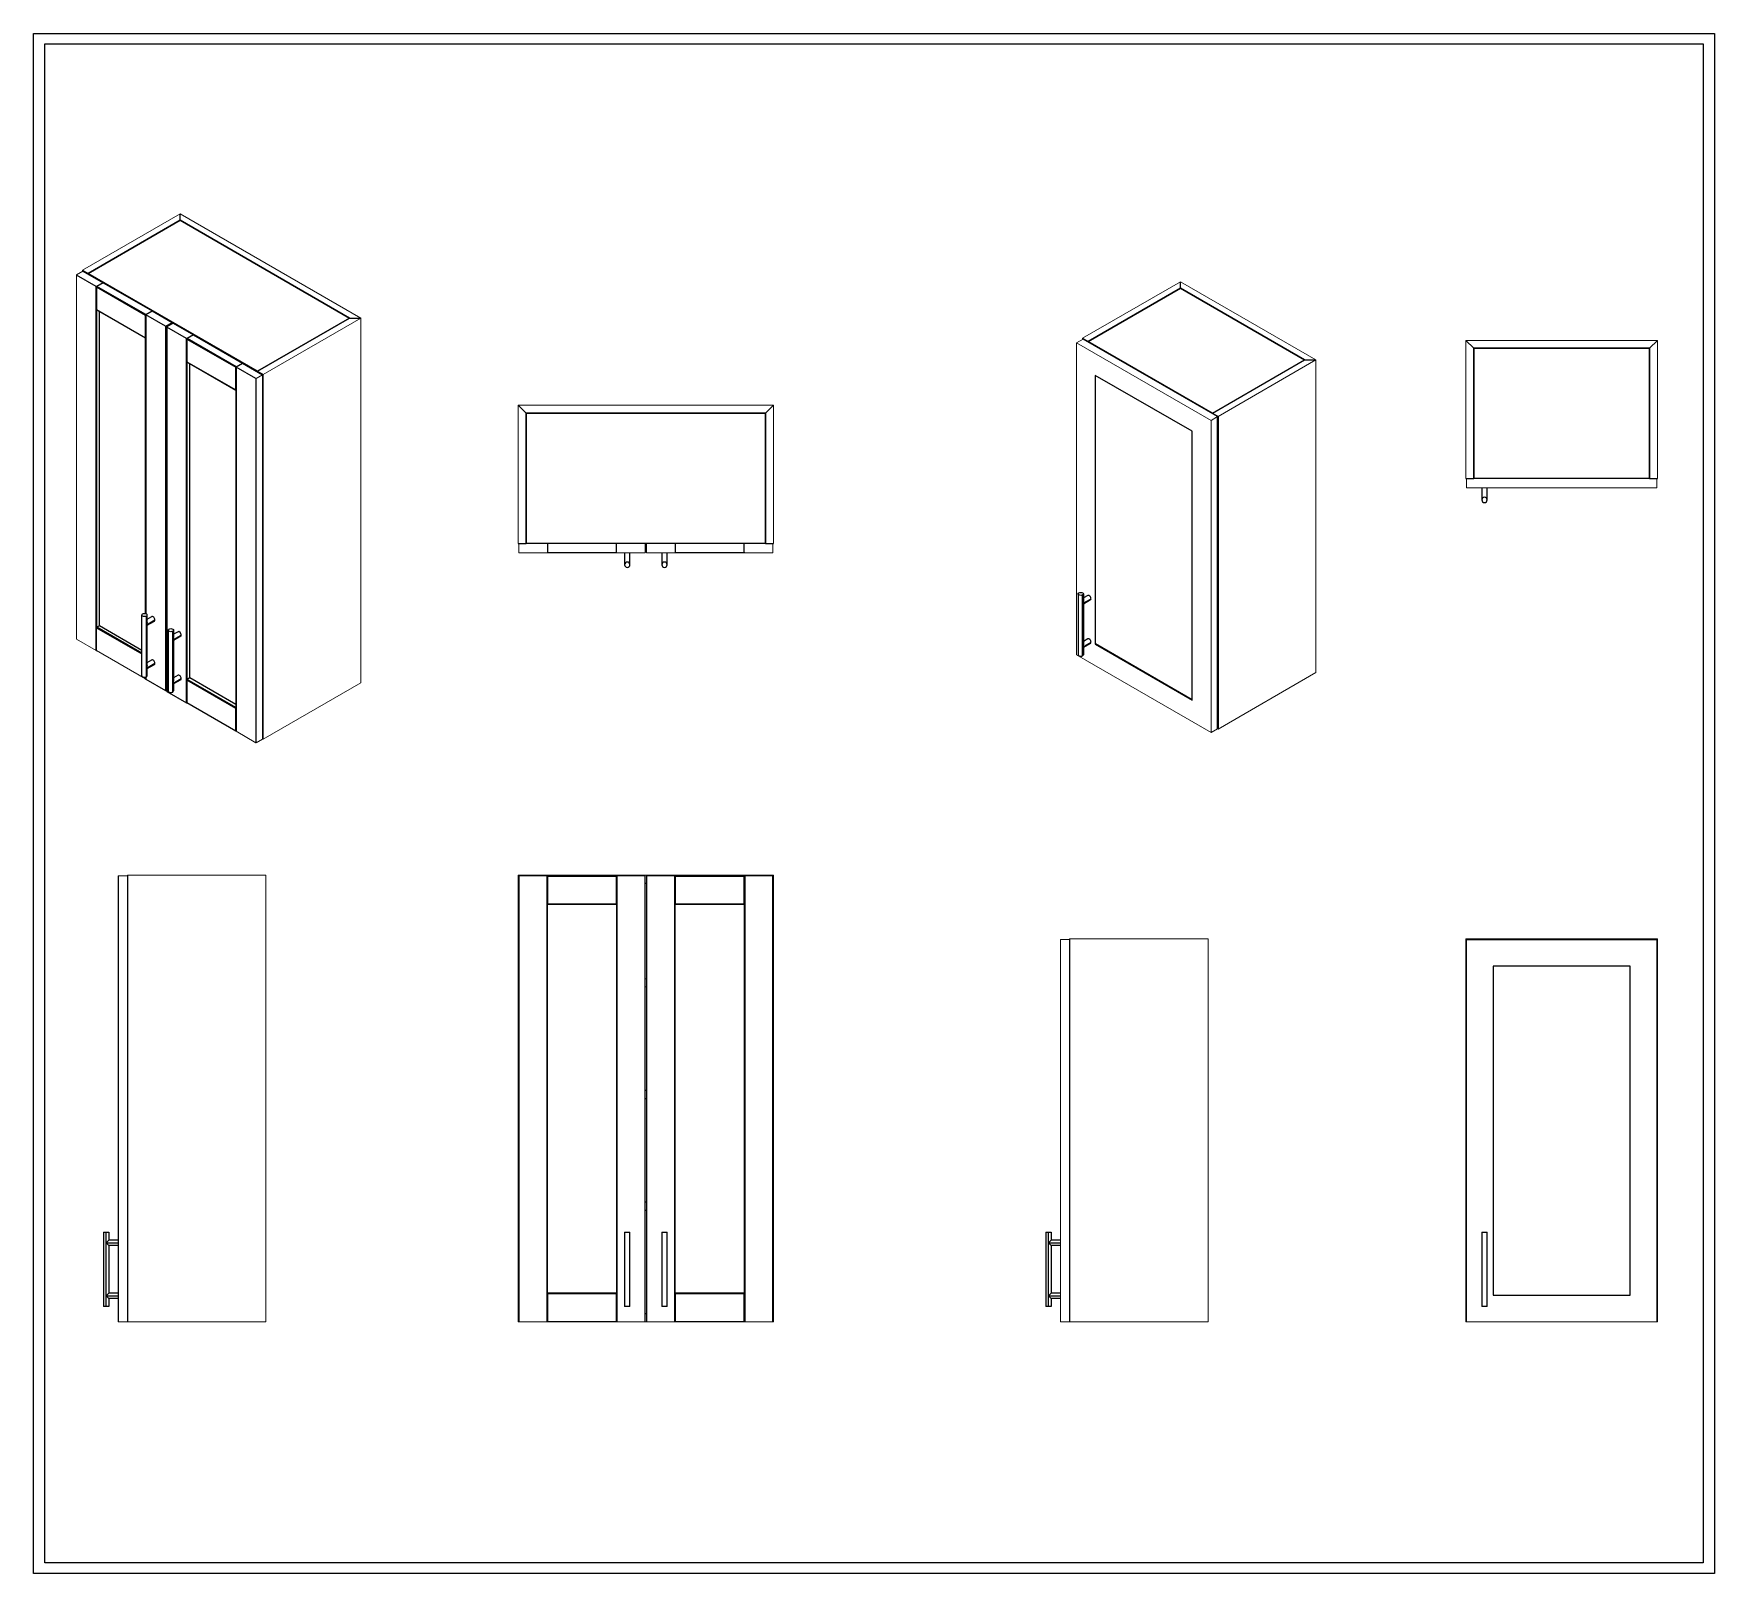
# Paper-space layout 'Projects1200x1100' of a CAD drawing. Header units: inches. Extents: x 55.011 to 55.328, y 90.128 to 90.419.
# The model-space entities are those that its viewports show. They can reach past a viewport. Long polylines and large blocks are cut down to what shows.
import ezdxf

# ---------------------------------------------------------------- set-up
doc = ezdxf.new("R2010")
doc.units = ezdxf.units.IN
doc.header["$MEASUREMENT"] = 0
doc.layers.add('001_Dark_1 20', color=7, linetype='Continuous', lineweight=0)
doc.layers.add('002_Medium_1 20', color=251, linetype='Continuous')
doc.layers.add('003_Light_1 30', color=253, linetype='Continuous')
doc.layers.add('02', color=251, linetype='Continuous', plot=False)
doc.layers.add('Rectang.', color=251, linetype='Continuous', plot=False)

msp = doc.modelspace()

# ---------------------------------------------------------------- linework, layer by layer
at = {"layer": '001_Dark_1 20', "extrusion": (5.55112e-17, 0.816497, 0.57735)}
for p, q in [((19.6842, 18.8321), (19.3778, 18.6552)), ((20.2499, 18.5055), (19.6842, 18.8321)), ((19.3591, 17.4993), (19.3591, 18.6407)), ((19.3595, 18.6412), (19.3793, 18.6526)), ((19.3595, 17.4988), (19.3595, 18.6402)), ((19.3778, 18.6518), (19.3778, 18.6552)), ((19.4426, 18.616), (19.4228, 18.6046)), ((19.4228, 18.6046), (19.4228, 18.6046)), ((19.4426, 18.616), (19.4426, 18.616)), ((19.5958, 18.5276), (19.5958, 18.5276)), ((19.6592, 18.491), (19.6394, 18.4796)), ((19.6423, 18.4779), (19.6621, 18.4893)), ((19.6592, 18.491), (19.6592, 18.4876)), ((19.9435, 18.3286), (20.2499, 18.5055)), ((20.2499, 18.5055), (20.2499, 17.3624)), ((19.7254, 18.4527), (19.7254, 18.4527)), ((19.8787, 18.3643), (19.8787, 18.3643)), ((19.942, 18.3277), (19.9222, 18.3163)), ((19.9435, 18.3286), (19.9435, 17.1855)), ((19.9205, 18.3163), (19.9205, 17.1749)), ((19.422, 17.5349), (19.422, 17.4637)), ((19.3595, 17.4988), (19.4211, 17.4632)), ((19.422, 17.4637), (19.5752, 17.3753)), ((19.4222, 17.4632), (19.5754, 17.3747)), ((19.9435, 17.1855), (20.2499, 17.3624)), ((19.7048, 17.3004), (19.858, 17.212)), ((19.7051, 17.2999), (19.8583, 17.2114)), ((19.8589, 17.2105), (19.9205, 17.1749)), ((19.9222, 17.1749), (19.942, 17.1863)), ((19.9435, 17.1855), (19.942, 17.1863))]:
    msp.add_line(p, q, dxfattribs=at)
at = {"layer": '001_Dark_1 20', "extrusion": (0, 0.816497, 0.57735)}
for p, q in [((22.8167, 18.6192), (22.5103, 18.4423)), ((23.241, 18.3743), (22.8167, 18.6192)), ((22.4911, 18.4279), (22.5118, 18.4398)), ((22.4911, 17.4498), (22.4911, 18.4279)), ((22.4911, 18.4279), (22.9125, 18.1846)), ((22.5103, 18.4389), (22.5103, 18.4423)), ((22.5103, 18.4423), (22.528, 18.4321)), ((22.528, 18.4321), (22.528, 18.4304)), ((22.528, 18.4321), (22.528, 18.4304)), ((23.2056, 18.3743), (22.9169, 18.2076)), ((22.9346, 18.1974), (23.241, 18.3743)), ((23.241, 18.3743), (23.241, 17.3945)), ((22.9331, 18.1965), (22.9125, 18.1846)), ((22.9125, 18.1846), (22.9125, 17.2065)), ((22.9169, 18.2059), (22.9169, 18.2076)), ((22.9169, 18.2076), (22.9346, 18.1974)), ((22.9169, 18.2059), (22.9169, 18.2076)), ((22.9125, 17.2065), (22.4911, 17.4498)), ((22.9346, 17.2176), (23.241, 17.3945)), ((22.9331, 17.2184), (22.9125, 17.2065)), ((22.9346, 17.2176), (22.9331, 17.2184))]:
    msp.add_line(p, q, dxfattribs=at)
at = {"layer": '001_Dark_1 20'}
for p, q in [((23.7106, 18.4356), (23.7106, 18.0023)), ((24.3106, 18.4356), (23.7106, 18.4356)), ((24.3106, 18.0023), (24.3106, 18.4356)), ((20.7425, 18.2325), (20.7425, 17.7992)), ((21.5425, 18.2325), (20.7425, 18.2325)), ((21.5425, 17.7992), (21.5425, 18.2325)), ((23.7127, 17.9731), (23.7127, 18.0023)), ((23.7127, 17.9731), (24.3086, 17.9731)), ((24.3086, 18.0023), (24.3086, 17.9731)), ((20.7446, 17.7712), (20.7446, 17.7992)), ((21.5404, 17.7992), (21.5404, 17.7712)), ((20.8329, 17.77), (20.7457, 17.77)), ((21.0508, 17.7712), (20.8341, 17.7712)), ((20.8341, 17.77), (20.8341, 17.7712)), ((20.8341, 17.77), (21.0508, 17.77)), ((21.0508, 17.7712), (21.0508, 17.77)), ((21.1392, 17.77), (21.052, 17.77)), ((21.2329, 17.77), (21.1457, 17.77)), ((21.2341, 17.77), (21.2341, 17.7712)), ((21.4508, 17.7712), (21.2341, 17.7712)), ((21.2341, 17.77), (21.4508, 17.77)), ((21.4508, 17.7712), (21.4508, 17.77)), ((21.5392, 17.77), (21.452, 17.77))]:
    msp.add_line(p, q, dxfattribs=at)
at = {"layer": '001_Dark_1 20', "extrusion": (0, 1, 0)}
for p, q in [((19.4897, 16.7579), (19.4897, 15.36)), ((19.4897, 16.7579), (19.4909, 16.7579)), ((19.4897, 16.7579), (19.4897, 15.36)), ((19.5189, 16.7579), (19.4909, 16.7579)), ((19.5189, 16.76), (19.9522, 16.76)), ((19.9522, 16.76), (19.9522, 15.36)), ((20.7425, 15.36), (20.7425, 16.76)), ((20.7425, 16.76), (20.7675, 16.76)), ((20.7425, 16.76), (20.7425, 15.36)), ((20.7446, 16.76), (20.7425, 16.76)), ((20.7457, 16.76), (20.7446, 16.76)), ((20.7457, 16.76), (20.8329, 16.76)), ((21.5175, 16.76), (20.7675, 16.76)), ((20.8329, 16.7579), (20.8341, 16.7579)), ((20.8341, 16.76), (21.0508, 16.76)), ((20.8341, 16.7568), (20.8341, 16.7579)), ((21.052, 16.76), (21.1392, 16.76)), ((21.1404, 16.76), (21.1446, 16.76)), ((21.1457, 16.76), (21.2329, 16.76)), ((21.2341, 16.76), (21.4508, 16.76)), ((21.452, 16.76), (21.5392, 16.76)), ((21.5175, 16.76), (21.5425, 16.76)), ((21.5404, 16.76), (21.5392, 16.76)), ((21.5425, 16.76), (21.5404, 16.76)), ((21.5425, 16.76), (21.5425, 15.36)), ((20.8341, 16.735), (20.8341, 16.735)), ((21.0508, 16.735), (21.0508, 16.735)), ((21.2341, 16.735), (21.2341, 16.735)), ((21.4508, 16.735), (21.4508, 16.735)), ((21.4508, 16.6696), (21.4508, 16.6684)), ((22.4407, 16.5579), (22.4407, 15.36)), ((22.4698, 16.5579), (22.4407, 16.5579)), ((22.4698, 16.56), (22.9032, 16.56)), ((22.9032, 16.56), (22.9032, 15.36)), ((23.7106, 15.36), (23.7106, 16.56)), ((23.7106, 16.56), (23.7356, 16.56)), ((23.7106, 16.56), (23.7106, 15.36)), ((24.2856, 16.56), (23.7356, 16.56)), ((23.7356, 16.56), (23.7356, 16.5579)), ((23.7356, 16.56), (23.7356, 16.5579)), ((24.2856, 16.5579), (24.2856, 16.56)), ((24.2856, 16.56), (24.3106, 16.56)), ((24.2856, 16.5579), (24.2856, 16.56)), ((24.3106, 16.56), (24.3106, 15.36)), ((21.1446, 16.435), (21.1404, 16.435)), ((21.2341, 16.435), (21.2341, 16.435)), ((21.4508, 16.435), (21.4508, 16.435)), ((21.1404, 16.41), (21.1446, 16.41)), ((21.2341, 16.41), (21.2341, 16.41)), ((21.4508, 16.41), (21.4508, 16.41)), ((20.8341, 15.385), (20.8341, 15.385)), ((21.0508, 15.385), (21.0508, 15.385)), ((21.2341, 15.385), (21.2341, 15.385)), ((21.4508, 15.385), (21.4508, 15.385)), ((19.4909, 15.36), (19.4897, 15.36)), ((19.4909, 15.36), (19.5189, 15.36)), ((19.5189, 15.36), (19.9522, 15.36)), ((20.7446, 15.36), (20.7425, 15.36)), ((20.7457, 15.36), (20.7446, 15.36)), ((20.7457, 15.36), (20.8329, 15.36)), ((20.8341, 15.36), (20.8329, 15.36)), ((20.8341, 15.36), (20.8341, 15.3612)), ((20.8341, 15.36), (21.0508, 15.36)), ((20.8341, 15.36), (20.8341, 15.36)), ((21.0508, 15.3612), (21.0508, 15.36)), ((21.0508, 15.36), (21.0508, 15.36)), ((21.052, 15.36), (21.0508, 15.36)), ((21.052, 15.36), (21.1392, 15.36)), ((21.1404, 15.36), (21.1392, 15.36)), ((21.1404, 15.36), (21.1446, 15.36)), ((21.1457, 15.36), (21.1446, 15.36)), ((21.1457, 15.36), (21.2329, 15.36)), ((21.2341, 15.36), (21.2329, 15.36)), ((21.2341, 15.3612), (21.4508, 15.3612)), ((21.2341, 15.36), (21.2341, 15.3612)), ((21.2341, 15.36), (21.2341, 15.36)), ((21.2341, 15.36), (21.4508, 15.36)), ((21.4508, 15.3612), (21.4508, 15.36)), ((21.452, 15.36), (21.4508, 15.36)), ((21.4508, 15.36), (21.4508, 15.36)), ((21.452, 15.36), (21.5392, 15.36)), ((21.5404, 15.36), (21.5392, 15.36)), ((21.5425, 15.36), (21.5404, 15.36)), ((22.4698, 15.36), (22.4407, 15.36)), ((22.4698, 15.36), (22.9032, 15.36)), ((23.7127, 15.36), (23.7106, 15.36)), ((24.3086, 15.36), (23.7127, 15.36)), ((24.3106, 15.36), (24.3086, 15.36))]:
    msp.add_line(p, q, dxfattribs=at)
at = {"layer": '001_Dark_1 20'}
for centre, start, end in [((20.7457, 17.7712), 180, 270), ((20.8329, 17.7712), 270, 0), ((21.052, 17.7712), 180, 270), ((21.1392, 17.7712), 270, 0), ((21.1457, 17.7712), 180, 270), ((21.2329, 17.7712), 270, 0), ((21.452, 17.7712), 180, 270), ((21.5392, 17.7712), 270, 0)]:
    msp.add_arc(centre, 0.0012, start, end, dxfattribs=at)
at = {"layer": '001_Dark_1 20', "extrusion": (0, 0, -1)}
msp.add_ellipse((19.3603, 18.6407), major_axis=(-0.0012, 0), ratio=0.57735, start_param=-0.785398, end_param=0.785398, dxfattribs=at)
at = {"layer": '001_Dark_1 20'}
for centre, major_axis, start_param, end_param in [((19.4228, 18.6036), (-0.0006, -0.00104), -2.356194, -0.785398), ((19.7057, 18.3692), (-0.0006, -0.00104), -0.785398, 0), ((19.3603, 17.4993), (-0.0012, 0), 0, 0.785398), ((19.422, 17.4637), (0.0012, 0), -2.356194, -1.212477), ((19.4228, 17.4642), (-0.0006, -0.00104), -0.785398, 0), ((19.8597, 17.211), (-0.0012, 0), 0, 0.785398), ((19.9214, 17.1754), (0.0012, 0), -2.356194, -0.785398)]:
    msp.add_ellipse(centre, major_axis=major_axis, ratio=0.57735, start_param=start_param, end_param=end_param, dxfattribs=at)
at = {"layer": '001_Dark_1 20', "extrusion": (1.06242e-16, -1.11022e-16, -1)}
msp.add_ellipse((19.6385, 18.4801), major_axis=(-0.0012, 0), ratio=0.57735, start_param=-2.356194, end_param=-0.785398, dxfattribs=at)
at = {"layer": '001_Dark_1 20', "extrusion": (-2.7613e-17, 1.11022e-16, -1)}
msp.add_ellipse((19.6432, 18.4774), major_axis=(-0.0012, 0), ratio=0.57735, start_param=-0.785398, end_param=0.785398, dxfattribs=at)
at = {"layer": '001_Dark_1 20', "extrusion": (-1.88578e-16, 1.72974e-16, -1)}
msp.add_ellipse((19.8589, 18.2807), major_axis=(-0.0006, -0.00104), ratio=0.57735, start_param=-0.373569, end_param=0.785398, dxfattribs=at)
at = {"layer": '001_Dark_1 20', "extrusion": (-5.06508e-18, 5.55112e-17, -1)}
msp.add_ellipse((19.9214, 18.3168), major_axis=(-0.0012, 0), ratio=0.57735, start_param=-2.356194, end_param=-0.785398, dxfattribs=at)
at = {"layer": '001_Dark_1 20', "extrusion": (-8.87111e-17, 1.79415e-16, -1)}
msp.add_ellipse((19.8589, 17.2836), major_axis=(0.0006, 0.00104), ratio=0.57735, start_param=-2.356194, end_param=-1.197227, dxfattribs=at)
at = {"layer": '001_Dark_1 20', "extrusion": (-2.84726e-16, 2.28485e-16, -1)}
msp.add_ellipse((19.8589, 17.2124), major_axis=(-0.0006, -0.00104), ratio=0.57735, start_param=-0.373569, end_param=0.785398, dxfattribs=at)
at = {"layer": '002_Medium_1 20', "extrusion": (5.55112e-17, 0.816497, 0.57735)}
for p, q in [((19.7057, 17.373), (19.7057, 18.3678)), ((19.7137, 17.3777), (19.7137, 18.3632)), ((19.422, 17.5349), (19.5639, 17.4529)), ((19.4308, 17.541), (19.4228, 17.5364)), ((19.5639, 17.4549), (19.4228, 17.5364)), ((19.5639, 17.4641), (19.4308, 17.541)), ((19.5639, 17.3845), (19.5639, 17.575)), ((19.5781, 17.5444), (19.5781, 17.5716)), ((19.5781, 17.5444), (19.6047, 17.5597)), ((19.5806, 17.543), (19.5781, 17.5444)), ((19.5781, 17.4083), (19.5781, 17.5444)), ((19.5806, 17.5526), (19.5806, 17.575)), ((19.5806, 17.5622), (19.5946, 17.5703)), ((19.5806, 17.543), (19.6029, 17.5559)), ((19.5806, 17.4165), (19.5806, 17.543)), ((19.6464, 17.5274), (19.6464, 17.3369)), ((19.6606, 17.4968), (19.6606, 17.524)), ((19.6606, 17.4968), (19.6872, 17.5121)), ((19.6631, 17.4953), (19.6606, 17.4968)), ((19.6606, 17.3607), (19.6606, 17.4968)), ((19.6631, 17.5274), (19.6631, 17.505)), ((19.6771, 17.5227), (19.6631, 17.5146)), ((19.6854, 17.5082), (19.6631, 17.4953)), ((19.6631, 17.4953), (19.6631, 17.3689)), ((19.5806, 17.4261), (19.5946, 17.4342)), ((19.5752, 17.3753), (19.5752, 17.38)), ((19.5757, 17.3743), (19.5757, 17.3801)), ((19.5761, 17.3802), (19.5761, 17.3738)), ((19.5761, 17.3738), (19.6377, 17.3382)), ((19.5781, 17.4083), (19.6047, 17.4236)), ((19.5806, 17.4069), (19.5781, 17.4083)), ((19.5781, 17.3811), (19.5781, 17.4083)), ((19.5806, 17.4069), (19.6029, 17.4198)), ((19.5806, 17.3845), (19.5806, 17.4069)), ((19.6606, 17.3607), (19.6872, 17.376)), ((19.6771, 17.3866), (19.6631, 17.3785)), ((19.7137, 17.3777), (19.7057, 17.3731)), ((19.8585, 17.2848), (19.7057, 17.3731)), ((19.8585, 17.294), (19.7137, 17.3777)), ((19.6394, 17.3382), (19.642, 17.3397)), ((19.6423, 17.3355), (19.704, 17.2999)), ((19.6631, 17.3593), (19.6606, 17.3607)), ((19.6606, 17.3335), (19.6606, 17.3607)), ((19.6854, 17.3722), (19.6631, 17.3593)), ((19.6631, 17.3593), (19.6631, 17.3369)), ((19.7048, 17.3716), (19.858, 17.2831)), ((19.7048, 17.3716), (19.7048, 17.3004))]:
    msp.add_line(p, q, dxfattribs=at)
at = {"layer": '002_Medium_1 20', "extrusion": (0, 0.816497, 0.57735)}
for p, q in [((22.8535, 18.1506), (22.5501, 18.3258)), ((22.5501, 18.3258), (22.5501, 17.4838)), ((22.5509, 17.4843), (22.5509, 18.3253)), ((22.8535, 17.3086), (22.8535, 18.1506)), ((22.4961, 17.6411), (22.4961, 17.4506)), ((22.5103, 17.6105), (22.5103, 17.6377)), ((22.5127, 17.6411), (22.5127, 17.6187)), ((22.5267, 17.6364), (22.5127, 17.6284)), ((22.5103, 17.6105), (22.5368, 17.6258)), ((22.5127, 17.6091), (22.5103, 17.6105)), ((22.5103, 17.4744), (22.5103, 17.6105)), ((22.5351, 17.622), (22.5127, 17.6091)), ((22.5127, 17.6091), (22.5127, 17.4826)), ((22.5103, 17.4744), (22.5368, 17.4897)), ((22.5267, 17.5004), (22.5127, 17.4923)), ((22.5351, 17.4859), (22.5127, 17.473)), ((22.5509, 17.4843), (22.5501, 17.4838)), ((22.5501, 17.4838), (22.8535, 17.3086)), ((22.8535, 17.3095), (22.5509, 17.4843)), ((22.5127, 17.473), (22.5103, 17.4744)), ((22.5103, 17.4472), (22.5103, 17.4744)), ((22.5127, 17.473), (22.5127, 17.4506))]:
    msp.add_line(p, q, dxfattribs=at)
at = {"layer": '002_Medium_1 20'}
for p, q in [((23.7606, 17.9731), (23.7606, 17.9356)), ((23.7773, 17.9356), (23.7773, 17.9731)), ((21.0758, 17.77), (21.0758, 17.7325)), ((21.0925, 17.7325), (21.0925, 17.77)), ((21.1925, 17.77), (21.1925, 17.7325)), ((21.2091, 17.7325), (21.2091, 17.77))]:
    msp.add_line(p, q, dxfattribs=at)
at = {"layer": '002_Medium_1 20', "extrusion": (0, 1, 0)}
for p, q in [((20.8329, 15.36), (20.8329, 16.7579)), ((20.8341, 15.36), (20.8341, 16.7579)), ((20.8341, 16.7568), (20.8341, 16.6696)), ((21.0508, 16.7579), (21.0508, 15.36)), ((21.0508, 16.6696), (21.0508, 16.7568)), ((21.052, 16.7579), (21.052, 15.36)), ((20.8341, 16.6696), (21.0508, 16.6696)), ((20.8341, 16.6684), (20.8341, 16.6696)), ((20.8341, 16.6684), (21.0508, 16.6684)), ((20.8341, 15.4496), (20.8341, 16.6684)), ((20.8341, 16.6684), (21.0508, 16.6684)), ((21.0508, 16.6696), (21.0508, 16.6684)), ((21.0508, 16.6684), (21.0508, 15.4496)), ((21.2341, 16.6696), (21.4508, 16.6696)), ((21.2341, 16.6684), (21.2341, 16.6696)), ((21.2341, 15.4496), (21.2341, 16.6684)), ((21.2341, 16.6684), (21.4508, 16.6684)), ((21.2341, 16.6684), (21.4508, 16.6684)), ((21.4508, 16.6684), (21.4508, 15.4496)), ((20.8341, 16.435), (20.8341, 16.435)), ((21.0508, 16.435), (21.0508, 16.435)), ((20.8341, 16.41), (20.8341, 16.41)), ((21.0508, 16.41), (21.0508, 16.41)), ((20.8341, 16.085), (20.8341, 16.085)), ((20.8341, 16.06), (20.8341, 16.06)), ((21.0508, 16.085), (21.0508, 16.085)), ((21.0508, 16.06), (21.0508, 16.06)), ((21.4508, 16.085), (21.4508, 16.085)), ((21.4508, 16.06), (21.4508, 16.06)), ((20.8341, 15.735), (20.8341, 15.735)), ((20.8341, 15.71), (20.8341, 15.71)), ((21.0508, 15.735), (21.0508, 15.735)), ((21.0508, 15.71), (21.0508, 15.71)), ((21.1446, 15.735), (21.1404, 15.735)), ((21.1404, 15.71), (21.1446, 15.71)), ((21.2341, 15.735), (21.2341, 15.735)), ((21.2341, 15.71), (21.2341, 15.71)), ((21.4508, 15.735), (21.4508, 15.735)), ((21.4508, 15.71), (21.4508, 15.71)), ((19.4439, 15.6413), (19.4522, 15.6413)), ((19.4439, 15.6413), (19.4439, 15.4079)), ((19.4522, 15.6079), (19.4522, 15.6413)), ((19.4522, 15.6413), (19.4605, 15.6413)), ((19.4605, 15.6413), (19.4605, 15.6163)), ((21.0758, 15.6413), (21.0758, 15.6079)), ((21.0758, 15.6413), (21.0925, 15.6413)), ((21.0925, 15.6079), (21.0925, 15.6413)), ((21.1925, 15.6413), (21.1925, 15.6079)), ((21.1925, 15.6413), (21.2091, 15.6413)), ((21.2091, 15.6079), (21.2091, 15.6413)), ((22.3948, 15.6413), (22.4032, 15.6413)), ((22.3948, 15.6413), (22.3948, 15.4079)), ((22.4032, 15.6079), (22.4032, 15.6413)), ((22.4032, 15.6413), (22.4115, 15.6413)), ((22.4115, 15.6413), (22.4115, 15.6163)), ((23.7606, 15.6413), (23.7606, 15.6079)), ((23.7606, 15.6413), (23.7773, 15.6413)), ((23.7773, 15.6079), (23.7773, 15.6413)), ((19.4522, 15.6079), (19.4605, 15.6163)), ((19.4522, 15.6079), (19.4897, 15.6079)), ((19.4605, 15.5996), (19.4522, 15.6079)), ((19.4522, 15.4413), (19.4522, 15.6079)), ((19.4897, 15.6163), (19.4605, 15.6163)), ((19.4897, 15.5996), (19.4605, 15.5996)), ((19.4605, 15.5996), (19.4605, 15.4496)), ((21.0758, 15.6079), (21.0758, 15.4413)), ((21.0925, 15.4413), (21.0925, 15.6079)), ((21.1925, 15.6079), (21.1925, 15.4413)), ((21.2091, 15.4413), (21.2091, 15.6079)), ((22.4032, 15.6079), (22.4115, 15.6163)), ((22.4032, 15.6079), (22.4407, 15.6079)), ((22.4115, 15.5996), (22.4032, 15.6079)), ((22.4032, 15.4413), (22.4032, 15.6079)), ((22.4407, 15.6163), (22.4115, 15.6163)), ((22.4407, 15.5996), (22.4115, 15.5996)), ((22.4115, 15.5996), (22.4115, 15.4496)), ((23.7606, 15.6079), (23.7606, 15.4413)), ((23.7773, 15.4413), (23.7773, 15.6079)), ((19.4522, 15.4413), (19.4605, 15.4496)), ((19.4522, 15.4413), (19.4897, 15.4413)), ((19.4605, 15.4329), (19.4522, 15.4413)), ((19.4522, 15.4079), (19.4522, 15.4413)), ((19.4897, 15.4496), (19.4605, 15.4496)), ((19.4897, 15.4329), (19.4605, 15.4329)), ((19.4605, 15.4329), (19.4605, 15.4079)), ((21.0508, 15.4496), (20.8341, 15.4496)), ((20.8341, 15.4484), (20.8341, 15.4496)), ((21.0508, 15.4496), (20.8341, 15.4496)), ((20.8341, 15.4484), (21.0508, 15.4484)), ((20.8341, 15.4484), (20.8341, 15.3612)), ((21.0508, 15.4496), (21.0508, 15.4484)), ((21.0508, 15.3612), (21.0508, 15.4484)), ((21.0758, 15.4413), (21.0758, 15.4079)), ((21.0925, 15.4079), (21.0925, 15.4413)), ((21.1925, 15.4413), (21.1925, 15.4079)), ((21.2091, 15.4079), (21.2091, 15.4413)), ((21.4508, 15.4496), (21.2341, 15.4496)), ((21.2341, 15.4484), (21.2341, 15.4496)), ((21.4508, 15.4496), (21.2341, 15.4496)), ((21.2341, 15.4484), (21.4508, 15.4484)), ((21.2341, 15.4484), (21.2341, 15.3612)), ((21.4508, 15.4496), (21.4508, 15.4484)), ((21.4508, 15.3612), (21.4508, 15.4484)), ((22.4032, 15.4413), (22.4115, 15.4496)), ((22.4032, 15.4413), (22.4407, 15.4413)), ((22.4115, 15.4329), (22.4032, 15.4413)), ((22.4032, 15.4079), (22.4032, 15.4413)), ((22.4407, 15.4496), (22.4115, 15.4496)), ((22.4407, 15.4329), (22.4115, 15.4329)), ((22.4115, 15.4329), (22.4115, 15.4079)), ((23.7606, 15.4413), (23.7606, 15.4079)), ((23.7773, 15.4079), (23.7773, 15.4413)), ((19.4522, 15.4079), (19.4439, 15.4079)), ((19.4605, 15.4079), (19.4522, 15.4079)), ((21.0925, 15.4079), (21.0758, 15.4079)), ((21.2091, 15.4079), (21.1925, 15.4079)), ((22.4032, 15.4079), (22.3948, 15.4079)), ((22.4115, 15.4079), (22.4032, 15.4079)), ((23.7773, 15.4079), (23.7606, 15.4079))]:
    msp.add_line(p, q, dxfattribs=at)
at = {"layer": '002_Medium_1 20'}
for centre, start, end in [((23.769, 17.9356), 0, 180), ((23.769, 17.9356), 180, 0), ((21.0841, 17.7325), 0, 180), ((21.0841, 17.7325), 180, 0), ((21.2008, 17.7325), 0, 180), ((21.2008, 17.7325), 180, 0)]:
    msp.add_arc(centre, 0.00833, start, end, dxfattribs=at)
at = {"layer": '002_Medium_1 20', "extrusion": (-3.46425e-17, 2.22045e-16, -1)}
for major_axis in [(-0.00833, 0), (0.00833, 0)]:
    msp.add_ellipse((22.5044, 17.6411), major_axis=major_axis, ratio=0.57735, start_param=-2.356194, end_param=0.785398, dxfattribs=at)
at = {"layer": '002_Medium_1 20'}
for centre, major_axis, start_param, end_param in [((22.5309, 17.6292), (-0.00417, 0.00722), -2.356194, 0), ((22.5309, 17.6292), (0.00417, -0.00722), 0, 0.785398), ((19.4228, 17.5354), (-0.0006, -0.00104), -2.356194, -0.785398), ((19.5988, 17.5631), (-0.00417, 0.00722), -2.356194, 0), ((19.5988, 17.5631), (0.00417, -0.00722), 0, 0.785398), ((19.6813, 17.5155), (-0.00417, 0.00722), -2.356194, 0), ((19.6813, 17.5155), (0.00417, -0.00722), 0, 0.785398), ((22.5309, 17.4931), (-0.00417, 0.00722), -2.356194, 0), ((22.5309, 17.4931), (0.00417, -0.00722), 0, 0.785398), ((19.5988, 17.427), (-0.00417, 0.00722), -2.356194, 0), ((22.5044, 17.4506), (-0.00833, 0), 0, 2.356194), ((22.5044, 17.4506), (0.00833, 0), -0.785398, 0), ((19.5722, 17.3845), (-0.00833, 0), 0, 2.356194), ((19.5769, 17.3743), (-0.0012, 0), 0, 0.785398), ((19.5722, 17.3845), (0.00833, 0), -0.785398, 0), ((19.5988, 17.427), (0.00417, -0.00722), 0, 0.785398), ((19.6813, 17.3794), (-0.00417, 0.00722), -2.356194, 0), ((19.6813, 17.3794), (0.00417, -0.00722), 0, 0.785398), ((19.7057, 17.3721), (-0.0006, -0.00104), -2.356194, -0.785398), ((19.6385, 17.3387), (0.0012, 0), -2.356194, -0.785398), ((19.6432, 17.336), (-0.0012, 0), 0, 0.785398), ((19.6547, 17.3369), (-0.00833, 0), 0, 2.356194), ((19.6547, 17.3369), (0.00833, 0), -0.785398, 0), ((19.7048, 17.3004), (0.0012, 0), -2.356194, -1.212477), ((19.7057, 17.3009), (-0.0006, -0.00104), -0.785398, 0)]:
    msp.add_ellipse(centre, major_axis=major_axis, ratio=0.57735, start_param=start_param, end_param=end_param, dxfattribs=at)
at = {"layer": '002_Medium_1 20', "extrusion": (-5.55112e-17, -9.61481e-17, -1)}
msp.add_ellipse((22.5044, 17.6139), major_axis=(-0.0059, -0.0102), ratio=0.57735, start_param=3.926991, end_param=4.712389, dxfattribs=at)
at = {"layer": '002_Medium_1 20', "extrusion": (2.08687e-17, -3.22258e-30, -1)}
msp.add_ellipse((19.5722, 17.575), major_axis=(-0.00833, 0), ratio=0.57735, start_param=-2.356194, end_param=0.785398, dxfattribs=at)
at = {"layer": '002_Medium_1 20', "extrusion": (-5.06672e-17, -2.22045e-16, -1)}
msp.add_ellipse((19.5722, 17.575), major_axis=(0.00833, 0), ratio=0.57735, start_param=-2.356194, end_param=0.785398, dxfattribs=at)
at = {"layer": '002_Medium_1 20', "extrusion": (1.31341e-16, 1.16467e-16, -1)}
msp.add_ellipse((19.5722, 17.5478), major_axis=(-0.0059, -0.0102), ratio=0.57735, start_param=3.926991, end_param=4.712389, dxfattribs=at)
at = {"layer": '002_Medium_1 20', "extrusion": (2.08687e-17, -3.22489e-30, -1)}
msp.add_ellipse((19.6547, 17.5274), major_axis=(-0.00833, 0), ratio=0.57735, start_param=-2.356194, end_param=0.785398, dxfattribs=at)
at = {"layer": '002_Medium_1 20', "extrusion": (4.84396e-18, 1.11022e-16, -1)}
msp.add_ellipse((19.6547, 17.5274), major_axis=(0.00833, 0), ratio=0.57735, start_param=-2.356194, end_param=0.785398, dxfattribs=at)
at = {"layer": '002_Medium_1 20', "extrusion": (1.59096e-16, 1.64541e-16, -1)}
msp.add_ellipse((19.6547, 17.5002), major_axis=(-0.0059, -0.0102), ratio=0.57735, start_param=3.926991, end_param=4.712389, dxfattribs=at)
at = {"layer": '002_Medium_1 20', "extrusion": (-6.83926e-17, 1.03585e-16, -1)}
msp.add_ellipse((22.5044, 17.4778), major_axis=(-0.0059, -0.0102), ratio=0.57735, start_param=3.926991, end_param=4.712389, dxfattribs=at)
at = {"layer": '002_Medium_1 20', "extrusion": (-5.72369e-17, 2.89441e-16, -1)}
msp.add_ellipse((19.576, 17.3757), major_axis=(-0.0006, -0.00104), ratio=0.57735, start_param=-0.373569, end_param=0.785398, dxfattribs=at)
at = {"layer": '002_Medium_1 20', "extrusion": (1.86852e-16, 2.12615e-16, -1)}
msp.add_ellipse((19.5722, 17.4117), major_axis=(-0.0059, -0.0102), ratio=0.57735, start_param=3.926991, end_param=4.712389, dxfattribs=at)
at = {"layer": '002_Medium_1 20', "extrusion": (8.32667e-17, 1.44222e-16, -1)}
msp.add_ellipse((19.6547, 17.3641), major_axis=(-0.0059, -0.0102), ratio=0.57735, start_param=3.926991, end_param=4.712389, dxfattribs=at)
at = {"layer": '003_Light_1 30', "extrusion": (5.55112e-17, 0.816497, 0.57735)}
for p, q in [((19.3955, 18.645), (19.6842, 18.8117)), ((19.6842, 18.8117), (19.3955, 18.645)), ((19.6842, 18.8117), (19.6842, 18.8321)), ((19.6842, 18.8117), (20.2145, 18.5055)), ((20.2145, 18.5055), (19.6842, 18.8117)), ((19.4211, 18.6046), (19.3595, 18.6402)), ((19.3778, 18.6552), (19.3955, 18.645)), ((19.3793, 18.6526), (19.4426, 18.616)), ((19.9258, 18.3388), (19.3955, 18.645)), ((19.3955, 18.645), (19.3955, 18.6432)), ((19.3955, 18.645), (19.3955, 18.6432)), ((19.4211, 17.4632), (19.4211, 18.6046)), ((19.422, 18.6031), (19.5752, 18.5147)), ((19.422, 18.6031), (19.422, 18.532)), ((19.4426, 18.616), (19.4228, 18.6046)), ((19.576, 18.5162), (19.4228, 18.6046)), ((19.4426, 18.616), (19.5958, 18.5276)), ((19.422, 18.532), (19.5752, 18.4435)), ((19.4222, 18.5314), (19.5754, 18.443)), ((19.4228, 17.5363), (19.4228, 18.5311)), ((19.4308, 17.541), (19.4308, 18.5265)), ((19.5752, 18.4435), (19.5752, 18.5147)), ((19.5757, 17.5794), (19.5757, 18.5157)), ((19.576, 18.5162), (19.5958, 18.5276)), ((19.5761, 18.5162), (19.5958, 18.5276)), ((19.5761, 18.5152), (19.5761, 17.5793)), ((19.6377, 18.4796), (19.5761, 18.5152)), ((19.5958, 18.5276), (19.6592, 18.491)), ((19.6377, 18.4796), (19.6377, 17.3382)), ((19.6394, 17.3382), (19.6394, 18.4796)), ((19.6621, 18.4893), (19.7254, 18.4527)), ((20.2145, 18.5055), (19.9258, 18.3388)), ((19.9258, 18.3388), (20.2145, 18.5055)), ((20.2145, 18.5055), (20.2499, 18.5055)), ((19.642, 18.4774), (19.642, 17.336)), ((19.6423, 17.3355), (19.6423, 18.4769)), ((19.704, 18.4413), (19.6423, 18.4769)), ((19.704, 17.2999), (19.704, 18.4413)), ((19.7048, 18.4398), (19.858, 18.3514)), ((19.7048, 18.4398), (19.7048, 18.3687)), ((19.7254, 18.4527), (19.7057, 18.4413)), ((19.7255, 18.4527), (19.7057, 18.4413)), ((19.7057, 18.4413), (19.7057, 18.4413)), ((19.8589, 18.3529), (19.7057, 18.4413)), ((19.7255, 18.4527), (19.8787, 18.3643)), ((19.7048, 18.3687), (19.858, 18.2802)), ((19.7051, 18.3681), (19.8583, 18.2797)), ((19.858, 18.2802), (19.858, 18.3514)), ((19.8585, 18.3524), (19.8585, 17.211)), ((19.8589, 18.3529), (19.8787, 18.3643)), ((19.8589, 18.3529), (19.8787, 18.3643)), ((19.8589, 18.3519), (19.8589, 17.2105)), ((19.9205, 18.3163), (19.8589, 18.3519)), ((19.8787, 18.3643), (19.942, 18.3277)), ((19.9258, 18.3371), (19.9258, 18.3388)), ((19.9258, 18.3388), (19.9435, 18.3286)), ((19.9258, 18.3371), (19.9258, 18.3388)), ((19.942, 18.3277), (19.942, 17.1863)), ((19.9222, 17.1749), (19.9222, 18.3163)), ((19.858, 17.212), (19.858, 17.2831))]:
    msp.add_line(p, q, dxfattribs=at)
at = {"layer": '003_Light_1 30', "extrusion": (0, 0.816497, 0.57735)}
for p, q in [((22.528, 18.4321), (22.8167, 18.5988)), ((22.8167, 18.5988), (22.528, 18.4321)), ((22.8167, 18.5988), (22.8167, 18.6192)), ((22.8167, 18.5988), (23.2056, 18.3743)), ((23.2056, 18.3743), (22.8167, 18.5988)), ((22.9331, 18.1965), (22.5118, 18.4398)), ((22.9169, 18.2076), (22.528, 18.4321)), ((22.9169, 18.2076), (23.2056, 18.3743)), ((23.2056, 18.3743), (23.241, 18.3743)), ((22.9331, 17.2184), (22.9331, 18.1965)), ((22.9346, 18.1974), (22.9346, 17.2176))]:
    msp.add_line(p, q, dxfattribs=at)
at = {"layer": '003_Light_1 30'}
for p, q in [((23.7356, 18.4106), (23.7106, 18.4356)), ((24.2856, 18.4106), (24.3106, 18.4356)), ((23.7356, 18.4106), (24.2856, 18.4106)), ((23.7356, 18.0023), (23.7356, 18.4106)), ((23.7356, 18.4106), (23.7356, 18.0023)), ((24.2856, 18.4106), (23.7356, 18.4106)), ((24.2856, 18.4106), (24.2856, 18.0023)), ((24.2856, 18.0023), (24.2856, 18.4106)), ((20.7675, 18.2075), (20.7425, 18.2325)), ((21.5175, 18.2075), (21.5425, 18.2325)), ((20.7675, 18.2075), (21.5175, 18.2075)), ((20.7675, 17.7992), (20.7675, 18.2075)), ((20.7675, 18.2075), (20.7675, 17.7992)), ((21.5175, 18.2075), (20.7675, 18.2075)), ((21.5175, 18.2075), (21.5175, 17.7992)), ((21.5175, 17.7992), (21.5175, 18.2075)), ((23.7106, 18.0023), (23.7356, 18.0023)), ((24.2856, 18.0023), (23.7356, 18.0023)), ((24.2856, 18.0023), (24.3106, 18.0023)), ((20.7425, 17.7992), (20.7675, 17.7992)), ((21.5175, 17.7992), (20.7675, 17.7992)), ((20.8341, 17.7992), (20.8341, 17.7712)), ((20.8341, 17.7992), (20.8341, 17.7712)), ((21.0508, 17.7712), (21.0508, 17.7992)), ((21.0508, 17.7712), (21.0508, 17.7992)), ((21.1404, 17.7992), (21.1404, 17.7712)), ((21.1446, 17.7712), (21.1446, 17.7992)), ((21.2341, 17.7992), (21.2341, 17.7712)), ((21.2341, 17.7992), (21.2341, 17.7712)), ((21.4508, 17.7712), (21.4508, 17.7992)), ((21.4508, 17.7712), (21.4508, 17.7992)), ((21.5175, 17.7992), (21.5425, 17.7992))]:
    msp.add_line(p, q, dxfattribs=at)
at = {"layer": '003_Light_1 30', "extrusion": (0, 1, 0)}
for p, q in [((19.4909, 15.36), (19.4909, 16.7579)), ((19.5189, 16.76), (19.5189, 15.36)), ((20.7446, 16.7579), (20.7446, 15.36)), ((20.7446, 16.7579), (20.7457, 16.7579)), ((20.7457, 15.36), (20.7457, 16.7579)), ((20.8329, 16.7579), (20.7457, 16.7579)), ((20.7675, 16.76), (20.7675, 16.7579)), ((20.7675, 16.76), (20.7675, 16.7579)), ((21.0508, 16.7579), (20.8341, 16.7579)), ((20.8341, 16.7568), (21.0508, 16.7568)), ((21.0508, 16.7579), (21.0508, 16.7568)), ((21.0508, 16.7579), (21.052, 16.7579)), ((21.1392, 16.7579), (21.052, 16.7579)), ((21.1392, 16.7579), (21.1392, 15.36)), ((21.1392, 16.7579), (21.1404, 16.7579)), ((21.1404, 15.36), (21.1404, 16.7579)), ((21.1446, 16.7579), (21.1446, 15.36)), ((21.1446, 16.7579), (21.1457, 16.7579)), ((21.1457, 15.36), (21.1457, 16.7579)), ((21.2329, 16.7579), (21.1457, 16.7579)), ((21.2329, 15.36), (21.2329, 16.7579)), ((21.2329, 16.7579), (21.2341, 16.7579)), ((21.2341, 15.36), (21.2341, 16.7579)), ((21.2341, 16.7568), (21.2341, 16.7579)), ((21.4508, 16.7579), (21.2341, 16.7579)), ((21.2341, 16.7568), (21.4508, 16.7568)), ((21.2341, 16.7568), (21.2341, 16.6696)), ((21.4508, 16.7579), (21.4508, 15.36)), ((21.4508, 16.7579), (21.452, 16.7579)), ((21.4508, 16.7579), (21.4508, 16.7568)), ((21.4508, 16.6696), (21.4508, 16.7568)), ((21.452, 16.7579), (21.452, 15.36)), ((21.5392, 16.7579), (21.452, 16.7579)), ((21.5175, 16.7579), (21.5175, 16.76)), ((21.5175, 16.7579), (21.5175, 16.76)), ((21.5392, 16.7579), (21.5392, 15.36)), ((21.5392, 16.7579), (21.5404, 16.7579)), ((21.5404, 15.36), (21.5404, 16.7579)), ((21.1404, 16.735), (21.1446, 16.735)), ((22.4698, 16.56), (22.4698, 15.36)), ((23.7127, 15.36), (23.7127, 16.5579)), ((23.7127, 16.5579), (24.3086, 16.5579)), ((24.3086, 16.5579), (24.3086, 15.36)), ((24.2252, 16.4746), (23.7961, 16.4746)), ((23.7961, 16.4746), (23.7961, 15.4434)), ((24.2252, 15.4434), (24.2252, 16.4746)), ((21.1446, 16.085), (21.1404, 16.085)), ((21.1404, 16.06), (21.1446, 16.06)), ((21.2341, 16.085), (21.2341, 16.085)), ((21.2341, 16.06), (21.2341, 16.06)), ((23.7961, 15.4434), (24.2252, 15.4434)), ((21.1446, 15.385), (21.1404, 15.385)), ((20.8341, 15.3612), (21.0508, 15.3612))]:
    msp.add_line(p, q, dxfattribs=at)
at = {"layer": '003_Light_1 30', "extrusion": (-5.06508e-18, 5.55112e-17, -1)}
msp.add_ellipse((19.422, 18.6051), major_axis=(-0.0012, 0), ratio=0.57735, start_param=-2.356194, end_param=-0.785398, dxfattribs=at)
at = {"layer": '003_Light_1 30'}
for centre, start_param, end_param in [((19.4228, 18.5325), -0.785398, 0), ((19.7057, 18.4403), -2.356194, -0.785398)]:
    msp.add_ellipse(centre, major_axis=(-0.0006, -0.00104), ratio=0.57735, start_param=start_param, end_param=end_param, dxfattribs=at)
at = {"layer": '003_Light_1 30', "extrusion": (-3.31999e-17, 2.75563e-16, -1)}
for centre in [(19.576, 18.5152), (19.8589, 18.3519)]:
    msp.add_ellipse(centre, major_axis=(0.0006, 0.00104), ratio=0.57735, start_param=-2.356194, end_param=-0.785398, dxfattribs=at)
at = {"layer": '003_Light_1 30', "extrusion": (-2.78981e-17, 5.55112e-17, -1)}
msp.add_ellipse((19.5769, 18.5157), major_axis=(-0.0012, 0), ratio=0.57735, start_param=-0.785398, end_param=0.785398, dxfattribs=at)
at = {"layer": '003_Light_1 30', "extrusion": (1.03585e-16, 6.83926e-17, -1)}
msp.add_ellipse((19.576, 18.444), major_axis=(-0.0006, -0.00104), ratio=0.57735, start_param=-0.373569, end_param=0.785398, dxfattribs=at)
at = {"layer": '003_Light_1 30', "extrusion": (-1.16373e-16, 2.0871e-29, -1)}
msp.add_ellipse((19.7048, 18.4418), major_axis=(-0.0012, 0), ratio=0.57735, start_param=-2.356194, end_param=-0.785398, dxfattribs=at)
at = {"layer": '003_Light_1 30', "extrusion": (0, 0, -1)}
msp.add_ellipse((19.8597, 18.3524), major_axis=(-0.0012, 0), ratio=0.57735, start_param=-0.785398, end_param=0.785398, dxfattribs=at)
at = {"layer": '02'}
msp.add_lwpolyline([(19.2604, 19.3642), (24.4537, 19.3642), (24.4537, 14.6045), (19.2604, 14.6045), (19.2604, 19.3642)], dxfattribs=at)
at = {"layer": 'Rectang.'}
msp.add_lwpolyline([(19.2604, 19.3642), (24.4537, 19.3642), (24.4537, 14.6045), (19.2604, 14.6045), (19.2604, 19.3642)], dxfattribs=at)

psp = doc.layouts.new('Projects1200x1100')

# ---------------------------------------------------------------- linework, layer by layer
at = {"layer": 'Defpoints'}
psp.add_lwpolyline([(55.01091, 90.41859), (55.32841, 90.41859), (55.32841, 90.12759), (55.01091, 90.12759)], close=True, dxfattribs=at)

# ---------------------------------------------------------------- viewports
psp.add_viewport(center=(55.16966, 90.27309), size=(0.3175, 0.291), view_center_point=(21.85704, 16.98435), view_height=4.8249806, dxfattribs=at)

doc.saveas('drawing.dxf')
